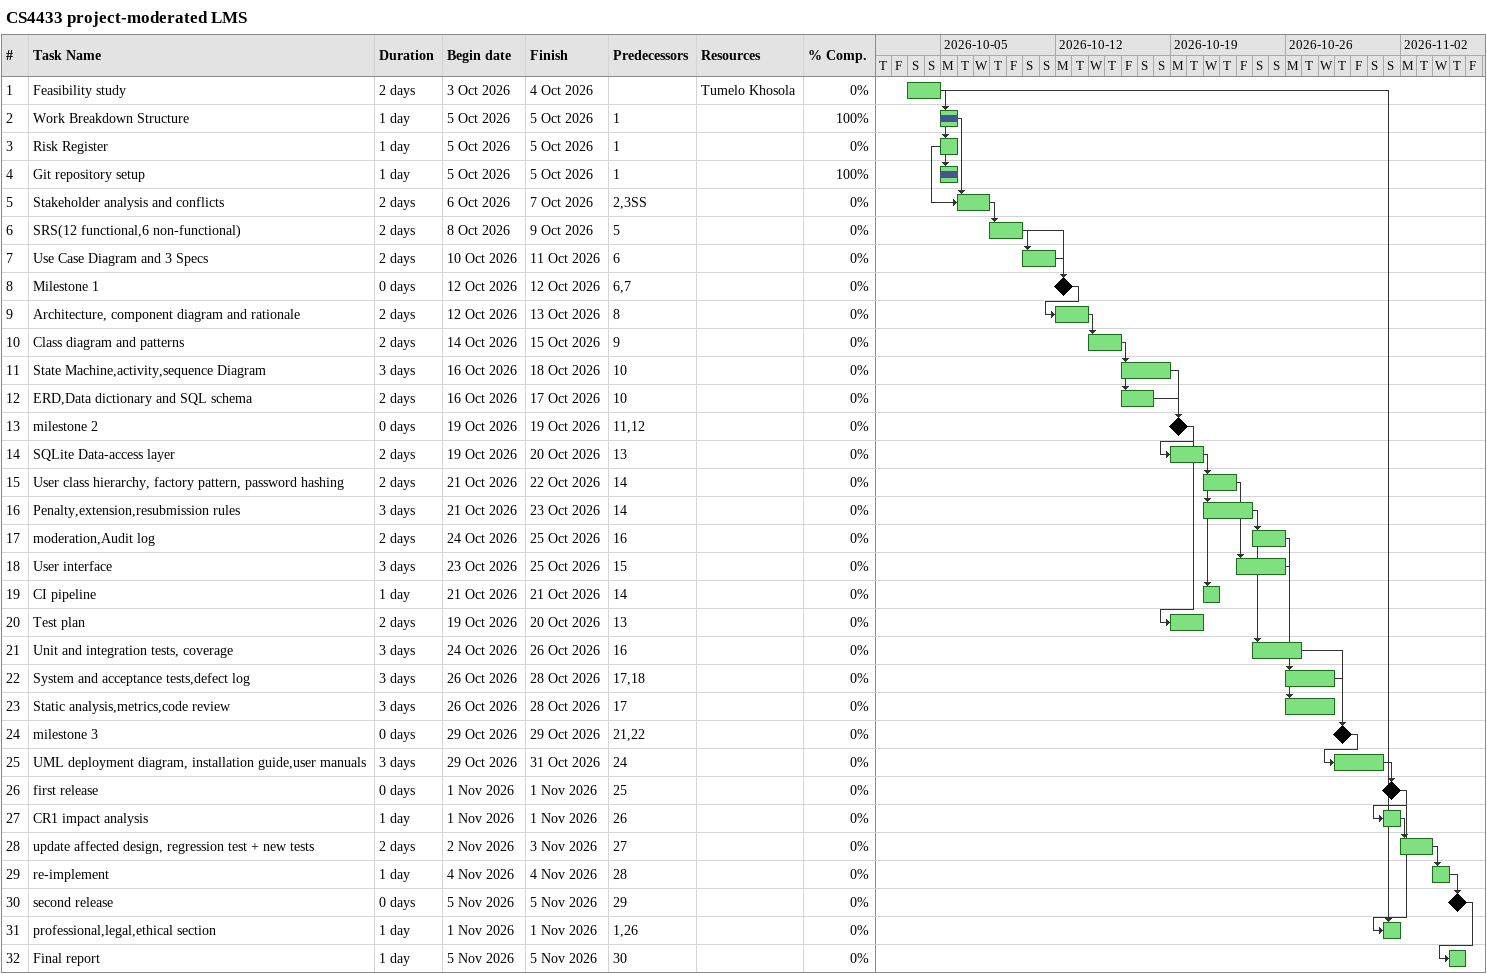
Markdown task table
CS4433 project-moderated LMS

| ID | Task | Duration | Start | Finish | Predecessors | Resources | % complete |
|---|---|---|---|---|---|---|---|
| 1 | Feasibility study | 2d | 2026-10-03 | 2026-10-04 |  | Tumelo Khosola | 0 |
| 2 | Work Breakdown Structure | 1d | 2026-10-05 | 2026-10-05 | 1 |  | 100 |
| 3 | Risk Register | 1d | 2026-10-05 | 2026-10-05 | 1 |  | 0 |
| 4 | Git repository setup | 1d | 2026-10-05 | 2026-10-05 | 1 |  | 100 |
| 5 | Stakeholder analysis and conflicts | 2d | 2026-10-06 | 2026-10-07 | 2, 3SS |  | 0 |
| 6 | SRS(12 functional,6 non-functional) | 2d | 2026-10-08 | 2026-10-09 | 5 |  | 0 |
| 7 | Use Case Diagram and 3 Specs | 2d | 2026-10-10 | 2026-10-11 | 6 |  | 0 |
| 8 | Milestone 1 | 0d | 2026-10-12 | 2026-10-12 | 6, 7 |  | 0 |
| 9 | Architecture, component diagram and rationale | 2d | 2026-10-12 | 2026-10-13 | 8 |  | 0 |
| 10 | Class diagram and patterns | 2d | 2026-10-14 | 2026-10-15 | 9 |  | 0 |
| 11 | State Machine,activity,sequence Diagram | 3d | 2026-10-16 | 2026-10-18 | 10 |  | 0 |
| 12 | ERD,Data dictionary and SQL schema | 2d | 2026-10-16 | 2026-10-17 | 10 |  | 0 |
| 13 | milestone 2 | 0d | 2026-10-19 | 2026-10-19 | 11, 12 |  | 0 |
| 14 | SQLite Data-access layer | 2d | 2026-10-19 | 2026-10-20 | 13 |  | 0 |
| 15 | User class hierarchy, factory pattern, password hashing | 2d | 2026-10-21 | 2026-10-22 | 14 |  | 0 |
| 16 | Penalty,extension,resubmission rules | 3d | 2026-10-21 | 2026-10-23 | 14 |  | 0 |
| 17 | moderation,Audit log | 2d | 2026-10-24 | 2026-10-25 | 16 |  | 0 |
| 18 | User interface | 3d | 2026-10-23 | 2026-10-25 | 15 |  | 0 |
| 19 | CI pipeline | 1d | 2026-10-21 | 2026-10-21 | 14 |  | 0 |
| 20 | Test plan | 2d | 2026-10-19 | 2026-10-20 | 13 |  | 0 |
| 21 | Unit and integration tests, coverage | 3d | 2026-10-24 | 2026-10-26 | 16 |  | 0 |
| 22 | System and acceptance tests,defect log | 3d | 2026-10-26 | 2026-10-28 | 17, 18 |  | 0 |
| 23 | Static analysis,metrics,code review | 3d | 2026-10-26 | 2026-10-28 | 17 |  | 0 |
| 24 | milestone 3 | 0d | 2026-10-29 | 2026-10-29 | 21, 22 |  | 0 |
| 25 | UML deployment diagram, installation guide,user manuals | 3d | 2026-10-29 | 2026-10-31 | 24 |  | 0 |
| 26 | first release | 0d | 2026-11-01 | 2026-11-01 | 25 |  | 0 |
| 27 | CR1 impact analysis | 1d | 2026-11-01 | 2026-11-01 | 26 |  | 0 |
| 28 | update affected design, regression test + new tests | 2d | 2026-11-02 | 2026-11-03 | 27 |  | 0 |
| 29 | re-implement | 1d | 2026-11-04 | 2026-11-04 | 28 |  | 0 |
| 30 | second release | 0d | 2026-11-05 | 2026-11-05 | 29 |  | 0 |
| 31 | professional,legal,ethical section | 1d | 2026-11-01 | 2026-11-01 | 1, 26 |  | 0 |
| 32 | Final report | 1d | 2026-11-05 | 2026-11-05 | 30 |  | 0 |
